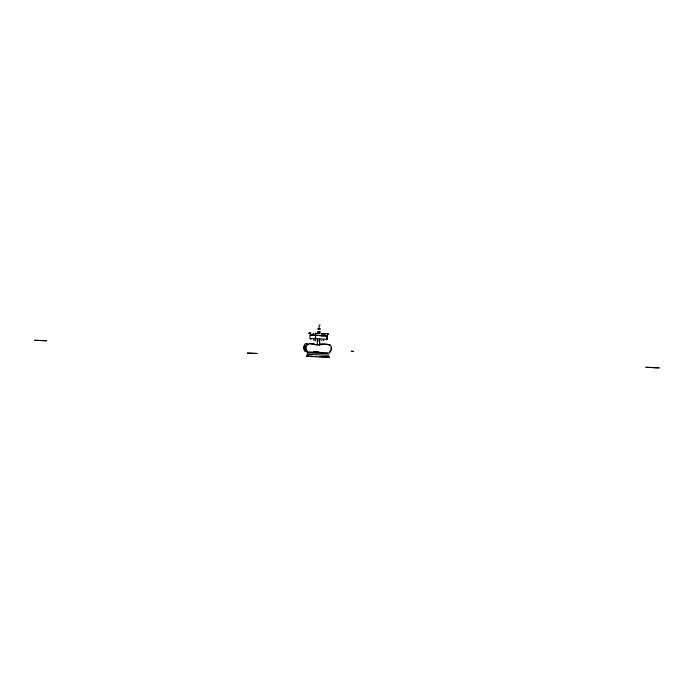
<?xml version="1.0" encoding="UTF-8"?>
<svg xmlns="http://www.w3.org/2000/svg" width="693" height="693" viewBox="0 0 693 693"><rect width="100%" height="100%" fill="white"/><g stroke="black" fill="none" stroke-linecap="round" stroke-linejoin="round"><path stroke-width="1.04" d="M309.13 333.342L309.606 333.359L308.766 333.324M308.983 333.333C312.448 333.446 307.969 332.857 309.303 333.35M309.936 333.368L310.525 333.194L309.719 333.168M311.651 335.204L310.022 335.135L309.884 338.487L327.339 339.224M313.479 333.567L313.045 333.55L313.487 333.333M313.972 352.035L313.998 351.412M315.254 333.567C320.235 333.463 312.812 333.654 315.835 333.394M315.35 338.721L315.488 335.343L313.34 335.256M315.956 333.593L315.497 333.385M315.462 338.721L315.601 335.351M315.575 338.73L315.653 337.041M317.169 345.175L317.455 338.808M319.014 329.348L319.196 325.147L320.175 325.182M319.542 345.27L319.802 338.903M322.522 333.948L321.751 333.697L324.333 333.74M322.531 333.723L321.743 333.913L324.038 333.723M322.791 333.74L323.778 333.714M324.766 333.965L325.571 334M324.93 333.974L325.58 333.792M326.663 339.189L326.81 335.845L327.477 335.871L326.368 335.828M326.845 339.198L326.983 335.854L323.328 335.681M326.931 339.206L327.079 335.854M327.503 334.121C327.512 333.775 329.192 334.338 328.014 334.147M327.442 333.913L328.456 334.165M316.744 335.447L314.804 335.343L317.022 335.421M320.911 335.603L321.76 335.629M305.994 346.561L305.899 348.856M328.759 357.138L326.628 356.921M328.837 355.318L307.094 354.366M328.906 353.811L307.086 352.928L307.952 352.893M304.634 345.4L304.452 349.662M330.83 349.904L329.651 352.001M328.231 352.78L307.909 351.897M315.696 340.22L315.176 340.696L315.696 340.237M306.696 344.837L306.289 345.564L307.181 344.464A5.327 5.301 -82.7 0 1 307.493 344.975M319.369 335.603L319.794 335.542M321.769 340.67L321.587 340.592M318.2 335.403L317.723 335.429M318.078 335.516L315.315 335.343M321.379 335.585L320.487 335.585M306.341 351.091L305.163 351.568C303.239 349.549 303.413 345.417 305.492 343.563L308.324 344.265M307.155 343.702L308.316 344.282L307.155 343.702C305.05 345.582 304.868 349.757 306.817 351.81L307.423 351.81L306.263 351.299M329.669 352.763C335.663 344.456 326.49 343.208 320.019 344.178M310.707 338.747L310.629 339.241L310.715 338.747M326.429 339.405L326.455 339.899L326.62 339.466M328.006 357.146L329.643 357.129L324.627 356.8M307.822 356.167L306.15 356.141L309.017 356.393M322.895 333.965L323.752 333.922M329.4 344.655L330.007 344.655L320.14 344.291M329.426 345.417L329.92 345.417L329.184 345.4M307.423 351.81L306.349 351.273M317.645 331.661L320.183 331.774L319.724 331.756M326.55 357.129L328.82 357.19M317.697 332.233L319.932 332.328M309.295 356.193L306.947 356.219L307.631 356.289M317.663 333.073L320.131 333.186M317.559 333.671L319.871 333.766M321.751 333.913L322.245 333.714M308.619 356.15L311.356 356.245M324.497 357.077L327.252 357.164M325.84 335.81L324.549 335.733M322.219 335.672L321.405 335.637L322.332 335.655M326.533 333.55L327.009 333.567L326.516 333.55M310.836 356.211L312.63 356.271M321.976 356.99L325.026 357.103M312.543 335.23L310.455 335.152L310.932 335.178M324.93 335.776L326.983 335.854M311.729 335.195L313.868 335.282M322.08 335.672L324.107 335.75M319.17 356.886L322.306 357.016M310.836 332.883L310.966 332.883M323.614 333.385L323.744 333.394M311.044 335.178L311.954 335.23M321.543 335.646L321.128 335.611M314.172 343.936L309.476 343.763L314.172 344.04M314.605 344.49L321.578 344.785M352.235 351.334C348.57 351.221 356.193 351.49 352.512 351.377M323.657 335.698L314.137 335.334M317.446 340.791L319.551 340.878M319.049 344.776L314.605 344.586M318.754 351.871L314.31 351.68M316.147 356.774L319.274 356.904M318.841 335.507L324.116 335.707M313.47 335.308L316.251 335.369M651.94 367.481C630.041 366.779 674.93 368.373 653.075 367.671M311.841 335.23L314.475 335.343M313.019 335.282L310.057 335.143M319.438 356.548L322.514 356.678M313.141 356.635L316.277 356.765M322.176 356.678L325.164 356.817M310.464 356.497L313.496 356.635M316.372 335.395L316.06 335.291M308.298 356.367L311.018 356.505M305.578 349.107L305.838 350.363M330.933 347.609L330.968 348.761M306.505 350.58A4.522 4.487 -83.3 0 1 306.185 350.06M305.925 349.506A4.522 4.487 -83.3 0 1 305.847 346.5M306.375 345.4A4.522 4.487 -83.3 0 1 307.181 344.482M304.53 349.844A4.461 4.435 -83.2 0 1 304.426 345.772M313.582 339.674L313.998 339.951L313.582 339.674M323.189 339.882L323.648 340.384L323.241 339.873M46.665 340.748L34.65 340.289L46.665 340.748M256.999 353.491L247.54 353.101L256.999 353.491M317.914 328.88L320.218 328.984L317.914 328.88M307.397 351.048L306.904 351.048L307.397 351.048M321.691 333.376L322.167 333.394L321.725 333.376M315.54 333.047L315.584 333.047M305.241 350.814L304.799 350.415A4.461 4.435 -83.2 0 0 305.241 350.814"/></g></svg>
